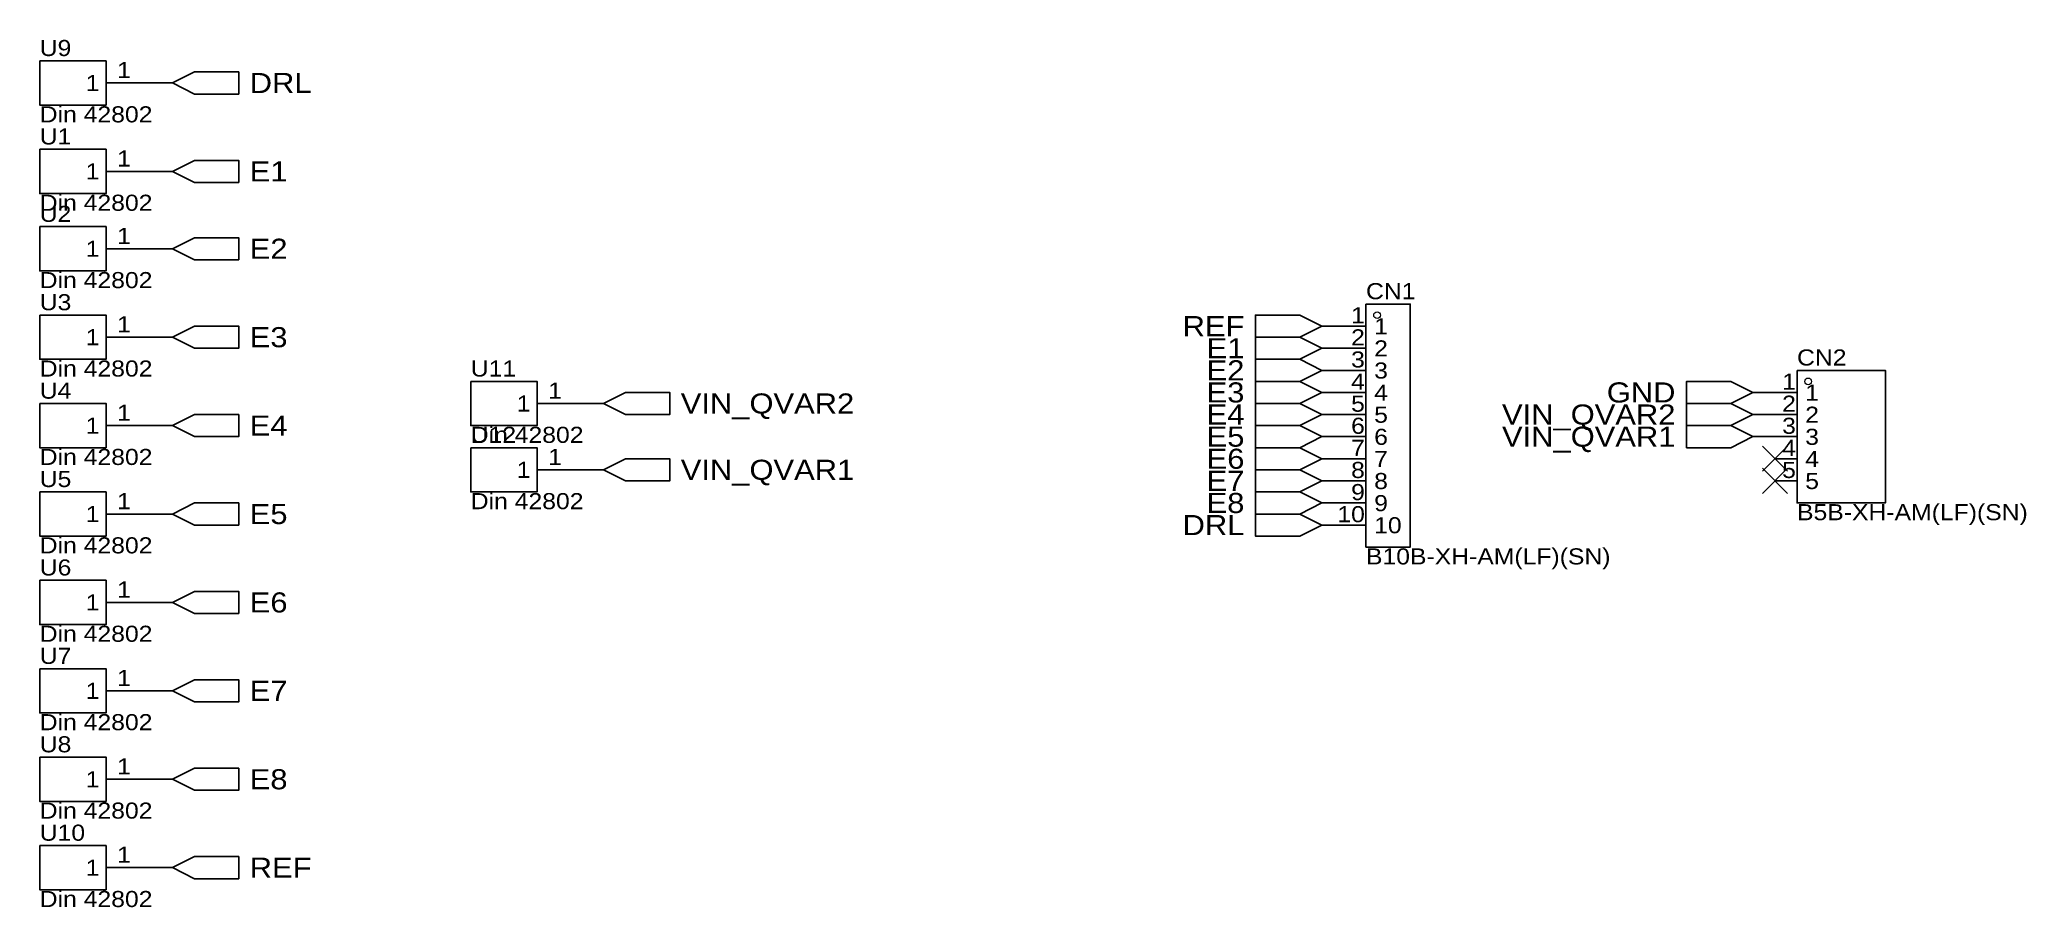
# Model space of a CAD drawing. Header units: millimetres. Extents: x 33 to 261, y 65 to 165.
import ezdxf
from ezdxf.enums import TextEntityAlignment as Align

# ---------------------------------------------------------------- set-up
doc = ezdxf.new("R2010")
doc.units = ezdxf.units.MM
doc.header["$MEASUREMENT"] = 0
doc.styles.get("Standard").update_dxf_attribs({"font": 'arial.ttf'})

msp = doc.modelspace()

# ---------------------------------------------------------------- linework, layer by layer
at = {"color": 1, "true_color": 0xa00000}
for points in [[(33.02, 162.56), (33.02, 157.48), (40.64, 157.48), (40.64, 162.56)], [(48.26, 160.02), (50.8, 158.75), (55.88, 158.75), (55.88, 161.29), (50.8, 161.29)], [(33.02, 152.4), (33.02, 147.32), (40.64, 147.32), (40.64, 152.4)], [(48.26, 149.86), (50.8, 148.59), (55.88, 148.59), (55.88, 151.13), (50.8, 151.13)], [(33.02, 143.51), (33.02, 138.43), (40.64, 138.43), (40.64, 143.51)], [(48.26, 140.97), (50.8, 139.7), (55.88, 139.7), (55.88, 142.24), (50.8, 142.24)], [(33.02, 133.35), (33.02, 128.27), (40.64, 128.27), (40.64, 133.35)], [(180.34, 132.08), (177.8, 133.35), (172.72, 133.35), (172.72, 130.81), (177.8, 130.81)], [(185.42, 134.62), (185.42, 106.68), (190.5, 106.68), (190.5, 134.62)], [(48.26, 130.81), (50.8, 129.54), (55.88, 129.54), (55.88, 132.08), (50.8, 132.08)], [(180.34, 129.54), (177.8, 130.81), (172.72, 130.81), (172.72, 128.27), (177.8, 128.27)], [(180.34, 127), (177.8, 128.27), (172.72, 128.27), (172.72, 125.73), (177.8, 125.73)], [(82.55, 125.73), (82.55, 120.65), (90.17, 120.65), (90.17, 125.73)], [(180.34, 124.46), (177.8, 125.73), (172.72, 125.73), (172.72, 123.19), (177.8, 123.19)], [(229.87, 124.46), (227.33, 125.73), (222.25, 125.73), (222.25, 123.19), (227.33, 123.19)], [(234.95, 127), (234.95, 111.76), (245.11, 111.76), (245.11, 127)], [(97.79, 123.19), (100.33, 121.92), (105.41, 121.92), (105.41, 124.46), (100.33, 124.46)], [(33.02, 123.19), (33.02, 118.11), (40.64, 118.11), (40.64, 123.19)], [(48.26, 120.65), (50.8, 119.38), (55.88, 119.38), (55.88, 121.92), (50.8, 121.92)], [(180.34, 121.92), (177.8, 123.19), (172.72, 123.19), (172.72, 120.65), (177.8, 120.65)], [(229.87, 121.92), (227.33, 123.19), (222.25, 123.19), (222.25, 120.65), (227.33, 120.65)], [(180.34, 119.38), (177.8, 120.65), (172.72, 120.65), (172.72, 118.11), (177.8, 118.11)], [(229.87, 119.38), (227.33, 120.65), (222.25, 120.65), (222.25, 118.11), (227.33, 118.11)], [(82.55, 118.11), (82.55, 113.03), (90.17, 113.03), (90.17, 118.11)], [(97.79, 115.57), (100.33, 114.3), (105.41, 114.3), (105.41, 116.84), (100.33, 116.84)], [(180.34, 116.84), (177.8, 118.11), (172.72, 118.11), (172.72, 115.57), (177.8, 115.57)], [(180.34, 114.3), (177.8, 115.57), (172.72, 115.57), (172.72, 113.03), (177.8, 113.03)], [(33.02, 113.03), (33.02, 107.95), (40.64, 107.95), (40.64, 113.03)], [(180.34, 111.76), (177.8, 113.03), (172.72, 113.03), (172.72, 110.49), (177.8, 110.49)], [(48.26, 110.49), (50.8, 109.22), (55.88, 109.22), (55.88, 111.76), (50.8, 111.76)], [(180.34, 109.22), (177.8, 110.49), (172.72, 110.49), (172.72, 107.95), (177.8, 107.95)], [(33.02, 102.87), (33.02, 97.79), (40.64, 97.79), (40.64, 102.87)], [(48.26, 100.33), (50.8, 99.06), (55.88, 99.06), (55.88, 101.6), (50.8, 101.6)], [(33.02, 92.71), (33.02, 87.63), (40.64, 87.63), (40.64, 92.71)], [(48.26, 90.17), (50.8, 88.9), (55.88, 88.9), (55.88, 91.44), (50.8, 91.44)], [(33.02, 82.55), (33.02, 77.47), (40.64, 77.47), (40.64, 82.55)], [(48.26, 80.01), (50.8, 78.74), (55.88, 78.74), (55.88, 81.28), (50.8, 81.28)], [(33.02, 72.39), (33.02, 67.31), (40.64, 67.31), (40.64, 72.39)], [(48.26, 69.85), (50.8, 68.58), (55.88, 68.58), (55.88, 71.12), (50.8, 71.12)]]:
    msp.add_lwpolyline(points, close=True, dxfattribs=at)
at = {"color": 1, "true_color": 0x880000}
for points in [[(45.72, 160.02), (40.64, 160.02)], [(45.72, 160.02), (48.26, 160.02)], [(45.72, 149.86), (40.64, 149.86)], [(45.72, 149.86), (48.26, 149.86)], [(45.72, 140.97), (40.64, 140.97)], [(45.72, 140.97), (48.26, 140.97)], [(45.72, 130.81), (40.64, 130.81)], [(45.72, 130.81), (48.26, 130.81)], [(182.88, 132.08), (180.34, 132.08)], [(182.88, 132.08), (185.42, 132.08)], [(182.88, 129.54), (180.34, 129.54)], [(182.88, 129.54), (185.42, 129.54)], [(182.88, 127), (180.34, 127)], [(182.88, 127), (185.42, 127)], [(182.88, 124.46), (180.34, 124.46)], [(182.88, 124.46), (185.42, 124.46)], [(232.41, 124.46), (229.87, 124.46)], [(232.41, 124.46), (234.95, 124.46)], [(95.25, 123.19), (90.17, 123.19)], [(95.25, 123.19), (97.79, 123.19)], [(182.88, 121.92), (180.34, 121.92)], [(182.88, 121.92), (185.42, 121.92)], [(232.41, 121.92), (229.87, 121.92)], [(232.41, 121.92), (234.95, 121.92)], [(45.72, 120.65), (40.64, 120.65)], [(45.72, 120.65), (48.26, 120.65)], [(182.88, 119.38), (180.34, 119.38)], [(182.88, 119.38), (185.42, 119.38)], [(232.41, 119.38), (229.87, 119.38)], [(232.41, 119.38), (234.95, 119.38)], [(182.88, 116.84), (180.34, 116.84)], [(182.88, 116.84), (185.42, 116.84)], [(232.41, 116.84), (234.95, 116.84)], [(95.25, 115.57), (90.17, 115.57)], [(95.25, 115.57), (97.79, 115.57)], [(182.88, 114.3), (180.34, 114.3)], [(182.88, 114.3), (185.42, 114.3)], [(232.41, 114.3), (234.95, 114.3)], [(45.72, 110.49), (40.64, 110.49)], [(45.72, 110.49), (48.26, 110.49)], [(182.88, 111.76), (180.34, 111.76)], [(182.88, 111.76), (185.42, 111.76)], [(182.88, 109.22), (180.34, 109.22)], [(182.88, 109.22), (185.42, 109.22)], [(45.72, 100.33), (40.64, 100.33)], [(45.72, 100.33), (48.26, 100.33)], [(45.72, 90.17), (40.64, 90.17)], [(45.72, 90.17), (48.26, 90.17)], [(45.72, 80.01), (40.64, 80.01)], [(45.72, 80.01), (48.26, 80.01)], [(45.72, 69.85), (40.64, 69.85)], [(45.72, 69.85), (48.26, 69.85)]]:
    msp.add_lwpolyline(points, dxfattribs=at)
at = {"color": 1, "true_color": 0x33cc33}
for points in [[(233.85, 118.28), (230.97, 115.4)], [(230.97, 118.28), (233.85, 115.4)], [(233.85, 115.74), (230.97, 112.86)], [(230.97, 115.74), (233.85, 112.86)]]:
    msp.add_lwpolyline(points, dxfattribs=at)
at = {"color": 1, "lineweight": 0, "true_color": 0xa00000}
for centre in [(186.69, 133.35), (236.22, 125.73)]:
    msp.add_circle(centre, 0.381, dxfattribs=at)

# ---------------------------------------------------------------- texts
at = {"color": 1, "true_color": 0x000080, "width": 1.1}
for s, height, p in [('U9', 1.849, (33.02, 162.56)), ('Din 42802', 1.849, (33.02, 154.94)), ('U1', 1.849, (33.02, 152.4)), ('Din 42802', 1.849, (33.02, 144.78)), ('U2', 1.849, (33.02, 143.51)), ('Din 42802', 1.849, (33.02, 135.89)), ('CN1', 1.849, (185.42, 134.62)), ('U3', 1.849, (33.02, 133.35)), ('Din 42802', 1.849, (33.02, 125.73)), ('U11', 1.849, (82.55, 125.73)), ('CN2', 1.849, (234.95, 127)), ('U4', 1.849, (33.02, 123.19)), ('U12', 1.849, (82.55, 118.11)), ('Din 42802', 1.849, (82.55, 118.11)), ('Din 42802', 1.849, (33.02, 115.57)), ('U5', 1.849, (33.02, 113.03)), ('Din 42802', 1.849, (82.55, 110.49)), ('B5B-XH-AM(LF)(SN)', 1.8491, (234.95, 109.22)), ('Din 42802', 1.849, (33.02, 105.41)), ('U6', 1.849, (33.02, 102.87)), ('B10B-XH-AM(LF)(SN)', 1.8491, (185.42, 104.14)), ('Din 42802', 1.849, (33.02, 95.25)), ('U7', 1.849, (33.02, 92.71)), ('Din 42802', 1.849, (33.02, 85.09)), ('U8', 1.849, (33.02, 82.55)), ('Din 42802', 1.849, (33.02, 74.93)), ('U10', 1.849, (33.02, 72.39)), ('Din 42802', 1.849, (33.02, 64.77))]:
    msp.add_text(s, height=height, dxfattribs=at).set_placement(p, align=Align.BOTTOM_LEFT)
at = {"color": 1, "true_color": 0x000000, "width": 1.1}
for s, height, p in [('1', 1.85, (41.91, 160.02)), ('1', 1.85, (41.91, 149.86)), ('1', 1.85, (41.91, 140.97)), ('1', 1.85, (41.91, 130.81)), ('1', 1.85, (186.36, 130.58)), ('2', 1.85, (186.36, 128.04)), ('3', 1.85, (186.36, 125.5)), ('1', 1.85, (91.44, 123.19)), ('4', 1.85, (186.36, 122.96)), ('1', 1.85, (235.89, 122.96)), ('1', 1.85, (41.91, 120.65)), ('5', 1.85, (186.36, 120.42)), ('2', 1.85, (235.89, 120.42)), ('6', 1.85, (186.36, 117.88)), ('3', 1.85, (235.89, 117.88)), ('1', 1.85, (91.44, 115.57)), ('7', 1.85, (186.36, 115.34)), ('4', 1.85, (235.89, 115.34)), ('8', 1.85, (186.36, 112.8)), ('5', 1.85, (235.89, 112.8)), ('1', 1.85, (41.91, 110.49)), ('9', 1.85, (186.36, 110.26)), ('10', 1.849, (186.36, 107.72)), ('1', 1.85, (41.91, 100.33)), ('1', 1.85, (41.91, 90.17)), ('1', 1.85, (41.91, 80.01)), ('1', 1.85, (41.91, 69.85))]:
    msp.add_text(s, height=height, dxfattribs=at).set_placement(p, align=Align.BOTTOM_LEFT)
for p in [(39.88, 160.02), (39.88, 149.86), (39.88, 140.97), (39.88, 130.81), (89.41, 123.19), (39.88, 120.65), (89.41, 115.57), (39.88, 110.49), (39.88, 100.33), (39.88, 90.17), (39.88, 80.01), (39.88, 69.85)]:
    msp.add_text('1', height=1.85, dxfattribs=at).set_placement(p, align=Align.MIDDLE_RIGHT)
at = {"color": 1, "true_color": 0x000080, "width": 1.1}
for s, p in [('DRL', (57.15, 160.02)), ('DRL', (57.15, 160.02)), ('E1', (57.15, 149.86)), ('E1', (57.15, 149.86)), ('E2', (57.15, 140.97)), ('E2', (57.15, 140.97)), ('E3', (57.15, 130.81)), ('E3', (57.15, 130.81)), ('VIN_QVAR2', (106.68, 123.19)), ('VIN_QVAR2', (106.68, 123.19)), ('E4', (57.15, 120.65)), ('E4', (57.15, 120.65)), ('VIN_QVAR1', (106.68, 115.57)), ('VIN_QVAR1', (106.68, 115.57)), ('E5', (57.15, 110.49)), ('E5', (57.15, 110.49)), ('E6', (57.15, 100.33)), ('E6', (57.15, 100.33)), ('E7', (57.15, 90.17)), ('E7', (57.15, 90.17)), ('E8', (57.15, 80.01)), ('E8', (57.15, 80.01)), ('REF', (57.15, 69.85)), ('REF', (57.15, 69.85))]:
    msp.add_text(s, height=2.311, dxfattribs=at).set_placement(p, align=Align.MIDDLE_LEFT)
for s, p in [('REF', (171.45, 132.08)), ('REF', (171.45, 132.08)), ('E1', (171.45, 129.54)), ('E1', (171.45, 129.54)), ('E2', (171.45, 127)), ('E2', (171.45, 127)), ('E3', (171.45, 124.46)), ('E3', (171.45, 124.46)), ('GND', (220.98, 124.46)), ('GND', (220.98, 124.46)), ('E4', (171.45, 121.92)), ('E4', (171.45, 121.92)), ('VIN_QVAR2', (220.98, 121.92)), ('VIN_QVAR2', (220.98, 121.92)), ('E5', (171.45, 119.38)), ('E5', (171.45, 119.38)), ('VIN_QVAR1', (220.98, 119.38)), ('VIN_QVAR1', (220.98, 119.38)), ('E6', (171.45, 116.84)), ('E6', (171.45, 116.84)), ('E7', (171.45, 114.3)), ('E7', (171.45, 114.3)), ('E8', (171.45, 111.76)), ('E8', (171.45, 111.76)), ('DRL', (171.45, 109.22)), ('DRL', (171.45, 109.22))]:
    msp.add_text(s, height=2.311, dxfattribs=at).set_placement(p, align=Align.MIDDLE_RIGHT)
at = {"color": 1, "true_color": 0x000000, "width": 1.1}
for s, height, p in [('1', 1.85, (185.29, 131.85)), ('2', 1.85, (185.29, 129.31)), ('3', 1.85, (185.29, 126.77)), ('4', 1.85, (185.29, 124.23)), ('1', 1.85, (234.82, 124.23)), ('5', 1.85, (185.29, 121.69)), ('2', 1.85, (234.82, 121.69)), ('6', 1.85, (185.29, 119.15)), ('3', 1.85, (234.82, 119.15)), ('7', 1.85, (185.29, 116.61)), ('4', 1.85, (234.82, 116.61)), ('8', 1.85, (185.29, 114.07)), ('5', 1.85, (234.82, 114.07)), ('9', 1.85, (185.29, 111.53)), ('10', 1.849, (185.29, 108.99))]:
    msp.add_text(s, height=height, dxfattribs=at).set_placement(p, align=Align.BOTTOM_RIGHT)

doc.saveas('drawing.dxf')
